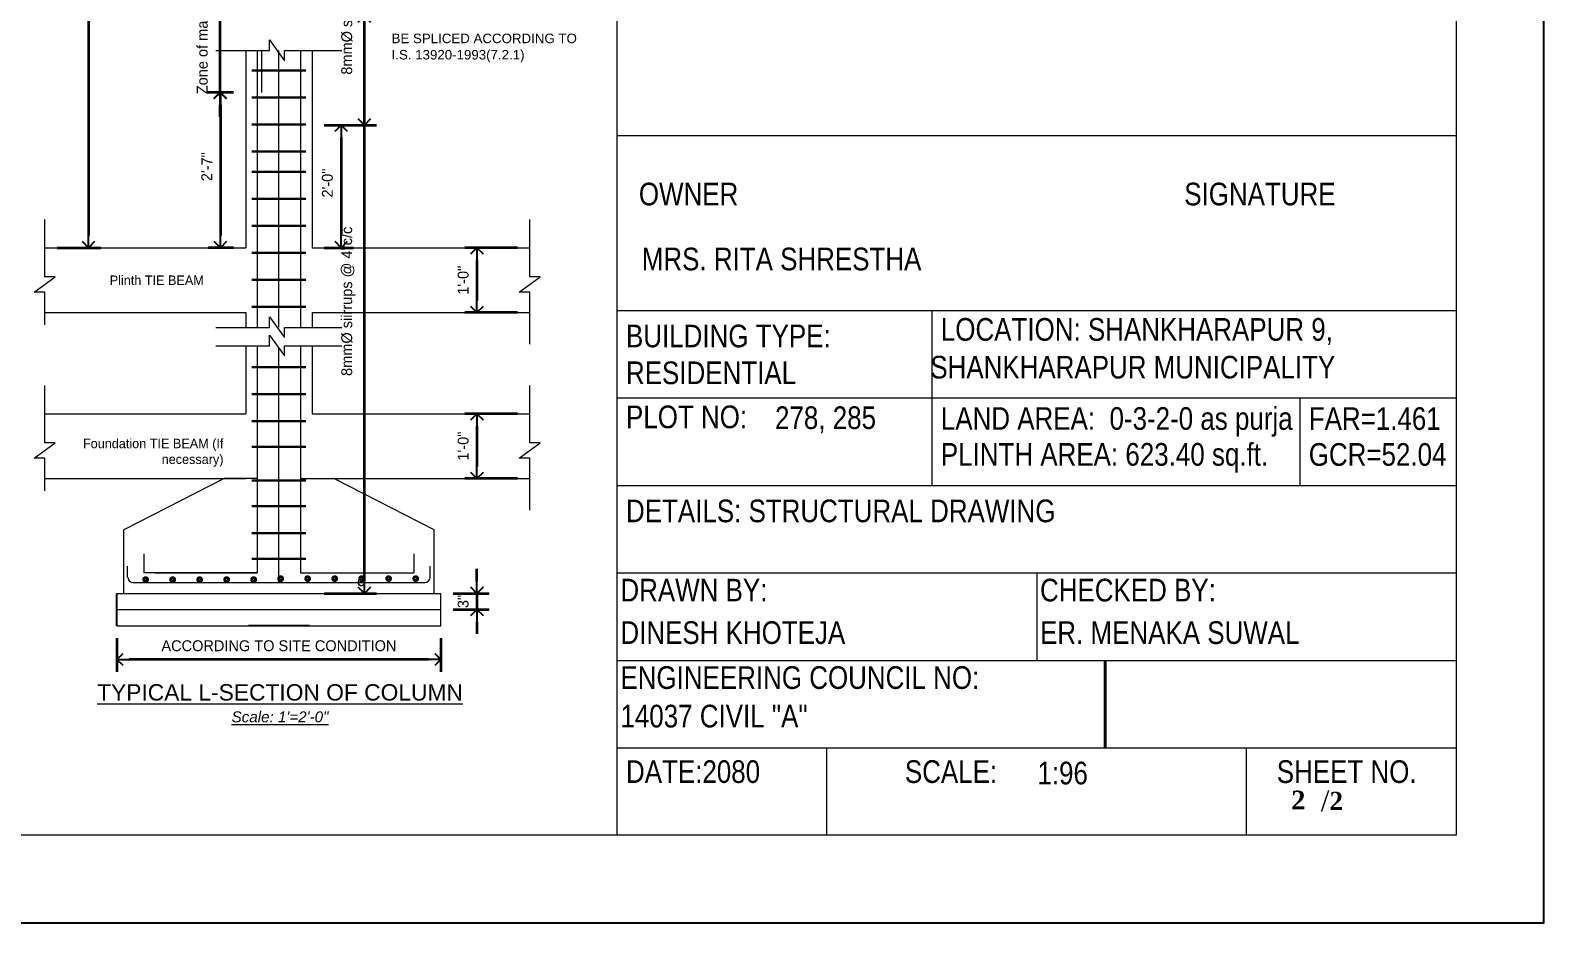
# Model space of a CAD drawing. Header units: inches. Extents: x 45643 to 70559, y -8725 to 1713.
# Drawn here: x 69757 to 70559, y -5487 to -5015 of the extents above; entities that cross this region are included whole.
import ezdxf

# ---------------------------------------------------------------- set-up
doc = ezdxf.new("R2010")
doc.units = ezdxf.units.IN
doc.header["$MEASUREMENT"] = 0
for name, color, linetype, lineweight in [('A-Wall', 250, 'Continuous', 40), ('ELE1', 3, 'Continuous', 9), ('hatch', 30, 'Continuous', 5), ('REBARS', 50, 'Continuous', 20), ('STIRRUPS', 7, 'Continuous', 30), ('Text', 7, 'Continuous', 9), ('Text 0.200', 122, 'Continuous', 20), ('TEXTS', 7, 'Continuous', 20)]:
    doc.layers.add(name, color=color, linetype=linetype, lineweight=lineweight)
doc.layers.add('DIM', color=5, linetype='Continuous')
doc.layers.add('OUTLINE', color=7, linetype='Continuous')
doc.styles.add('Capt 1', font='arial.ttf', dxfattribs={"height": 12})
doc.styles.add('Labels', font='arial.ttf', dxfattribs={"height": 7})
doc.styles.add('ordinary', font='ARIALN.TTF')
doc.styles.add('PRABIN', font='BKANT.TTF', dxfattribs={"height": 8})
doc.styles.add('S2', font='BKANT.TTF', dxfattribs={"height": 3})
doc.styles.get("Standard").update_dxf_attribs({"font": 'times.ttf'})
doc.dimstyles.new("Copy of S-2'", dxfattribs={"dimscale": 96, "dimtxt": 9, "dimasz": 0.09375, "dimexe": 0.09375, "dimexo": 0.09375, "dimgap": 0.0625, "dimtad": 1, "dimdec": 0, "dimlfac": 0.25, "dimzin": 3, "dimdsep": 46, "dimlunit": 3, "dimtxsty": 'PRABIN', "dimblk": 'OPEN90', "dimcen": 0.09375, "dimdle": 0.09375, "dimclrd": 256, "dimclre": 34, "dimclrt": 256, "dimadec": 0, "dimazin": 1, "dimtfac": 1, "dimtdec": 0, "dimtix": 1, "dimtmove": 0, "dimatfit": 3, "dimldrblk": 'DOTSMALL', "dimfxl": 1, "dimtolj": 1, "dimtzin": 1, "dimarcsym": 0})

# ---------------------------------------------------------------- blocks, each defined once
blk = doc.blocks.new('_Open90')
at = {"color": 0, "linetype": 'ByBlock'}
for p, q in [((0, 0), (-1, 0)), ((-0.5, 0.5), (0, 0)), ((0, 0), (-0.5, -0.5))]:
    blk.add_line(p, q, dxfattribs=at)
blk = doc.blocks.new('*D539')
at = {"layer": 'Defpoints', "color": 0, "lineweight": 35, "transparency": 16777216}
for p in [(98328.8, -11583.1), (98567.2, -11583.1), (98328.8, -11607.9)]:
    blk.add_point(p, dxfattribs=at)
at = {"layer": 'DIM', "color": 34, "lineweight": -2, "transparency": 16777216}
for p, q in [((98328.8, -11592.1), (98328.8, -11616.9)), ((98567.2, -11592.1), (98567.2, -11616.9))]:
    blk.add_line(p, q, dxfattribs=at)
at = {"layer": 'DIM', "lineweight": -2, "transparency": 16777216}
blk.add_line((98558.2, -11607.9), (98337.8, -11607.9), dxfattribs=at)
at = {"layer": 'DIM', "lineweight": -2, "transparency": 16777216, "xscale": 9, "yscale": 9, "zscale": 9, "rotation": 180}
blk.add_blockref('_Open90', (98328.8, -11607.9), dxfattribs=at)
at = {"layer": 'DIM', "lineweight": -2, "transparency": 16777216, "xscale": 9, "yscale": 9, "zscale": 9}
blk.add_blockref('_Open90', (98567.2, -11607.9), dxfattribs=at)
at = {"layer": 'DIM', "transparency": 16777216, "insert": (98448, -11597.8), "char_height": 8, "attachment_point": 5, "style": 'PRABIN'}
blk.add_mtext('\\A1;ACCORDING TO SITE CONDITION', dxfattribs=at)
blk = doc.blocks.new('_DotSmall')
at = {"color": 0, "const_width": 0.5}
blk.add_lwpolyline([(-0.0625, 0, 1), (0.0625, 0, 1)], format="xyb", close=True, dxfattribs=at)
blk = doc.blocks.new('*D540')
at = {"layer": 'Defpoints', "color": 0, "lineweight": 35, "ltscale": 0.1, "transparency": 16777216}
for p in [(98632.6, -11305), (98593.7, -11352.7), (98632.6, -11352.7)]:
    blk.add_point(p, dxfattribs=at)
at = {"layer": 'OUTLINE', "color": 34, "lineweight": -2, "ltscale": 0.1, "transparency": 16777216}
for p, q in [((98623.6, -11305), (98584.7, -11305)), ((98623.6, -11352.7), (98584.7, -11352.7))]:
    blk.add_line(p, q, dxfattribs=at)
at = {"layer": 'OUTLINE', "lineweight": -2, "ltscale": 0.1, "transparency": 16777216}
blk.add_line((98593.7, -11314), (98593.7, -11343.7), dxfattribs=at)
at = {"layer": 'OUTLINE', "lineweight": -2, "ltscale": 0.1, "transparency": 16777216, "xscale": 9, "yscale": 9, "zscale": 9}
for p, rotation in [((98593.7, -11305), 90), ((98593.7, -11352.7), 270)]:
    blk.add_blockref('_Open90', p, dxfattribs=dict(at, rotation=rotation))
at = {"layer": 'OUTLINE', "lineweight": 18, "ltscale": 0.1, "transparency": 16777216, "insert": (98583.6, -11328.9), "char_height": 8, "attachment_point": 5, "rotation": 90, "style": 'PRABIN'}
blk.add_mtext('\\A1;1\'-0"', dxfattribs=at)
blk = doc.blocks.new('*D541')
at = {"layer": 'Defpoints', "color": 0, "lineweight": 35, "transparency": 16777216}
for p in [(98423.7, -11190.8), (98404.9, -11305), (98423.7, -11305)]:
    blk.add_point(p, dxfattribs=at)
at = {"layer": 'DIM', "color": 34, "lineweight": -2, "transparency": 16777216}
for p, q in [((98414.7, -11190.8), (98395.9, -11190.8)), ((98414.7, -11305), (98395.9, -11305))]:
    blk.add_line(p, q, dxfattribs=at)
at = {"layer": 'DIM', "lineweight": -2, "transparency": 16777216}
blk.add_line((98404.9, -11199.8), (98404.9, -11296), dxfattribs=at)
at = {"layer": 'DIM', "lineweight": -2, "transparency": 16777216, "xscale": 9, "yscale": 9, "zscale": 9}
for p, rotation in [((98404.9, -11190.8), 90), ((98404.9, -11305), 270)]:
    blk.add_blockref('_Open90', p, dxfattribs=dict(at, rotation=rotation))
at = {"layer": 'DIM', "transparency": 16777216, "insert": (98394.9, -11245.4), "char_height": 8, "attachment_point": 5, "rotation": 90, "style": 'PRABIN'}
blk.add_mtext('\\A1;2\'-7"', dxfattribs=at)
blk = doc.blocks.new('*D542')
at = {"layer": 'Defpoints', "color": 0, "lineweight": 35, "transparency": 16777216}
for p in [(98423.7, -11051.3), (98404.6, -11190.8), (98423.7, -11190.8)]:
    blk.add_point(p, dxfattribs=at)
at = {"layer": 'DIM', "lineweight": -2, "transparency": 16777216}
for p, q in [((98404.6, -11042.3), (98404.6, -11033.3)), ((98404.6, -11051.3), (98404.6, -11190.8)), ((98404.6, -11199.8), (98404.6, -11208.8))]:
    blk.add_line(p, q, dxfattribs=at)
at = {"layer": 'DIM', "color": 34, "lineweight": -2, "transparency": 16777216}
for p, q in [((98414.7, -11051.3), (98395.6, -11051.3)), ((98414.7, -11190.8), (98395.6, -11190.8))]:
    blk.add_line(p, q, dxfattribs=at)
at = {"layer": 'DIM', "lineweight": -2, "transparency": 16777216, "xscale": 9, "yscale": 9, "zscale": 9}
for p, rotation in [((98404.6, -11051.3), 270), ((98404.6, -11190.8), 90)]:
    blk.add_blockref('_Open90', p, dxfattribs=dict(at, rotation=rotation))
at = {"layer": 'DIM', "transparency": 16777216, "insert": (98392.8, -11121), "char_height": 8, "attachment_point": 5, "rotation": 90, "style": 'PRABIN'}
blk.add_mtext('\\A1;Zone of main bar over lapping', dxfattribs=at)
blk = doc.blocks.new('*D543')
at = {"layer": 'Defpoints', "color": 0, "lineweight": 35, "transparency": 16777216}
for p in [(98472.4, -11214.7), (98472.4, -11305), (98493.8, -11305)]:
    blk.add_point(p, dxfattribs=at)
at = {"layer": 'DIM', "color": 34, "lineweight": -2, "transparency": 16777216}
for p, q in [((98481.4, -11214.7), (98502.8, -11214.7)), ((98481.4, -11305), (98502.8, -11305))]:
    blk.add_line(p, q, dxfattribs=at)
at = {"layer": 'DIM', "lineweight": -2, "transparency": 16777216}
blk.add_line((98493.8, -11223.7), (98493.8, -11296), dxfattribs=at)
at = {"layer": 'DIM', "lineweight": -2, "transparency": 16777216, "xscale": 9, "yscale": 9, "zscale": 9}
for p, rotation in [((98493.8, -11214.7), 90), ((98493.8, -11305), 270)]:
    blk.add_blockref('_Open90', p, dxfattribs=dict(at, rotation=rotation))
at = {"layer": 'DIM', "transparency": 16777216, "insert": (98483.7, -11257.4), "char_height": 8, "attachment_point": 5, "rotation": 90, "style": 'PRABIN'}
blk.add_mtext('\\A1;2\'-0"', dxfattribs=at)
blk = doc.blocks.new('*D544')
at = {"layer": 'Defpoints', "color": 0, "lineweight": 35, "transparency": 16777216}
for p in [(98472.4, -11027.4), (98510.9, -11027.4), (98472.4, -11214.7)]:
    blk.add_point(p, dxfattribs=at)
at = {"layer": 'DIM', "color": 34, "lineweight": -2, "transparency": 16777216}
for p, q in [((98481.4, -11027.4), (98519.9, -11027.4)), ((98481.4, -11214.7), (98519.9, -11214.7))]:
    blk.add_line(p, q, dxfattribs=at)
at = {"layer": 'DIM', "lineweight": -2, "transparency": 16777216}
blk.add_line((98510.9, -11205.7), (98510.9, -11036.4), dxfattribs=at)
at = {"layer": 'DIM', "lineweight": -2, "transparency": 16777216, "xscale": 9, "yscale": 9, "zscale": 9}
for p, rotation in [((98510.9, -11027.4), 90), ((98510.9, -11214.7), 270)]:
    blk.add_blockref('_Open90', p, dxfattribs=dict(at, rotation=rotation))
at = {"layer": 'DIM', "transparency": 16777216, "insert": (98499.1, -11121), "char_height": 8, "attachment_point": 5, "rotation": 90, "style": 'PRABIN'}
blk.add_mtext('\\A1;8mm%%C stirrups @  5"c/c', dxfattribs=at)
blk = doc.blocks.new('*D547')
at = {"layer": 'Defpoints', "color": 0, "lineweight": 35, "transparency": 16777216}
for p in [(98275.8, -10928.1), (98275.8, -11305), (98307.9, -11305)]:
    blk.add_point(p, dxfattribs=at)
at = {"layer": 'DIM', "color": 34, "lineweight": -2, "transparency": 16777216}
for p, q in [((98284.8, -10928.1), (98316.9, -10928.1)), ((98284.8, -11305), (98316.9, -11305))]:
    blk.add_line(p, q, dxfattribs=at)
at = {"layer": 'DIM', "lineweight": -2, "transparency": 16777216}
blk.add_line((98307.9, -10937.1), (98307.9, -11296), dxfattribs=at)
at = {"layer": 'DIM', "lineweight": -2, "transparency": 16777216, "xscale": 9, "yscale": 9, "zscale": 9}
for p, rotation in [((98307.9, -10928.1), 90), ((98307.9, -11305), 270)]:
    blk.add_blockref('_Open90', p, dxfattribs=dict(at, rotation=rotation))
at = {"layer": 'DIM', "transparency": 16777216, "insert": (98297.8, -11078.5), "char_height": 8, "attachment_point": 5, "rotation": 90, "style": 'PRABIN'}
blk.add_mtext('\\A1;FLOOR  HEIGHT', dxfattribs=at)
blk = doc.blocks.new('*D548')
at = {"layer": 'Defpoints', "color": 0, "lineweight": 35, "transparency": 16777216}
for p in [(98567.2, -11559.2), (98567.2, -11571.1), (98593.7, -11571.1)]:
    blk.add_point(p, dxfattribs=at)
at = {"layer": 'DIM', "lineweight": -2, "transparency": 16777216}
for p, q in [((98593.7, -11550.2), (98593.7, -11541.2)), ((98593.7, -11559.2), (98593.7, -11571.1)), ((98593.7, -11580.1), (98593.7, -11589.1))]:
    blk.add_line(p, q, dxfattribs=at)
at = {"layer": 'DIM', "color": 34, "lineweight": -2, "transparency": 16777216}
for p, q in [((98576.2, -11559.2), (98602.7, -11559.2)), ((98576.2, -11571.1), (98602.7, -11571.1))]:
    blk.add_line(p, q, dxfattribs=at)
at = {"layer": 'DIM', "lineweight": -2, "transparency": 16777216, "xscale": 9, "yscale": 9, "zscale": 9}
for p, rotation in [((98593.7, -11559.2), 270), ((98593.7, -11571.1), 90)]:
    blk.add_blockref('_Open90', p, dxfattribs=dict(at, rotation=rotation))
at = {"layer": 'DIM', "transparency": 16777216, "insert": (98583.6, -11565.2), "char_height": 8, "attachment_point": 5, "rotation": 90, "style": 'PRABIN'}
blk.add_mtext('\\A1;3"', dxfattribs=at)
blk = doc.blocks.new('*D549')
at = {"layer": 'Defpoints', "color": 0, "lineweight": 35, "transparency": 16777216}
for p in [(98472.4, -11134.6), (98510.9, -11134.6), (98472.4, -11559.2)]:
    blk.add_point(p, dxfattribs=at)
at = {"layer": 'DIM', "color": 34, "lineweight": -2, "transparency": 16777216}
for p, q in [((98481.4, -11134.6), (98519.9, -11134.6)), ((98481.4, -11559.2), (98519.9, -11559.2))]:
    blk.add_line(p, q, dxfattribs=at)
at = {"layer": 'DIM', "lineweight": -2, "transparency": 16777216}
blk.add_line((98510.9, -11550.2), (98510.9, -11143.6), dxfattribs=at)
at = {"layer": 'DIM', "lineweight": -2, "transparency": 16777216, "xscale": 9, "yscale": 9, "zscale": 9}
for p, rotation in [((98510.9, -11134.6), 90), ((98510.9, -11559.2), 270)]:
    blk.add_blockref('_Open90', p, dxfattribs=dict(at, rotation=rotation))
at = {"layer": 'DIM', "transparency": 16777216, "insert": (98499.1, -11344.4), "char_height": 8, "attachment_point": 5, "rotation": 90, "style": 'PRABIN'}
blk.add_mtext('\\A1;8mm%%C siirrups @ 4"c/c', dxfattribs=at)
blk = doc.blocks.new('*D550')
at = {"layer": 'Defpoints', "color": 0, "lineweight": 35, "ltscale": 0.1, "transparency": 16777216}
for p in [(98632.6, -11427.1), (98593.7, -11474.8), (98632.6, -11474.8)]:
    blk.add_point(p, dxfattribs=at)
at = {"layer": 'OUTLINE', "color": 34, "lineweight": -2, "ltscale": 0.1, "transparency": 16777216}
for p, q in [((98623.6, -11427.1), (98584.7, -11427.1)), ((98623.6, -11474.8), (98584.7, -11474.8))]:
    blk.add_line(p, q, dxfattribs=at)
at = {"layer": 'OUTLINE', "lineweight": -2, "ltscale": 0.1, "transparency": 16777216}
blk.add_line((98593.7, -11436.1), (98593.7, -11465.8), dxfattribs=at)
at = {"layer": 'OUTLINE', "lineweight": -2, "ltscale": 0.1, "transparency": 16777216, "xscale": 9, "yscale": 9, "zscale": 9}
for p, rotation in [((98593.7, -11427.1), 90), ((98593.7, -11474.8), 270)]:
    blk.add_blockref('_Open90', p, dxfattribs=dict(at, rotation=rotation))
at = {"layer": 'OUTLINE', "lineweight": 18, "ltscale": 0.1, "transparency": 16777216, "insert": (98583.6, -11450.9), "char_height": 8, "attachment_point": 5, "rotation": 90, "style": 'PRABIN'}
blk.add_mtext('\\A1;1\'-0"', dxfattribs=at)
blk = doc.blocks.new('FGDF')
at = {"layer": 'DIM'}
for p, q in [((98328.8, -11583.1), (98328.8, -11559.2)), ((98470.4, -11583.1), (98425.7, -11583.1))]:
    blk.add_line(p, q, dxfattribs=at)
at = {"layer": 'hatch'}
blk.add_line((98508.5, -11551.3), (98517.6, -11551.3), dxfattribs=at)
at = {"layer": 'hatch', "const_width": 2.25}
for points in [[(98348.6, -11549.1, 1), (98351.3, -11549.1, 1)], [(98368.4, -11549.1, 1), (98371.2, -11549.1, 1)], [(98388.3, -11549.1, 1), (98391, -11549.1, 1)], [(98408.2, -11549.1, 1), (98410.9, -11549.1, 1)], [(98428, -11549.1, 1), (98430.8, -11549.1, 1)], [(98447.9, -11548.4, 1), (98450.7, -11548.4, 1)], [(98467.8, -11548.4, 1), (98470.5, -11548.4, 1)], [(98487.7, -11548.4, 1), (98490.4, -11548.4, 1)], [(98507.5, -11548.4, 1), (98510.3, -11548.4, 1)], [(98527.4, -11548.4, 1), (98530.1, -11548.4, 1)], [(98547.3, -11548.4, 1), (98550, -11548.4, 1)]]:
    blk.add_lwpolyline(points, format="xyb", close=True, dxfattribs=at)
at = {"layer": 'OUTLINE', "lineweight": 18, "ltscale": 0.1}
for p, q in [((98423.7, -11159.8), (98423.7, -11305)), ((98472.4, -11159.8), (98472.4, -11305)), ((98423.7, -11276.9), (98423.7, -11305)), ((98472.4, -11276.9), (98472.4, -11305)), ((98275.8, -11305), (98423.7, -11305)), ((98472.4, -11305), (98632.6, -11305)), ((98275.8, -11352.7), (98423.7, -11352.7)), ((98423.7, -11352.7), (98423.7, -11363.7)), ((98423.7, -11352.7), (98423.7, -11363.7)), ((98472.4, -11352.7), (98472.4, -11363.7)), ((98472.4, -11352.7), (98632.6, -11352.7)), ((98472.4, -11352.7), (98472.4, -11363.7)), ((98423.7, -11377.1), (98423.7, -11427.1)), ((98472.4, -11377.1), (98472.4, -11427.1)), ((98275.8, -11427.1), (98423.7, -11427.1)), ((98472.4, -11427.1), (98632.6, -11427.1)), ((98275.8, -11474.8), (98423.7, -11474.8)), ((98407.8, -11474.8), (98333.8, -11512.5)), ((98432.1, -11474.8), (98407.8, -11474.8)), ((98463.9, -11474.8), (98488.3, -11474.8)), ((98472.4, -11474.8), (98632.6, -11474.8)), ((98562.3, -11512.5), (98488.3, -11474.8)), ((98333.8, -11559.2), (98333.8, -11512.5)), ((98562.3, -11559.2), (98562.3, -11512.5)), ((98328.8, -11559.2), (98567.2, -11559.2)), ((98567.2, -11583.1), (98567.2, -11559.2)), ((98328.8, -11571.1), (98567.2, -11571.1)), ((98328.8, -11583.1), (98567.2, -11583.1))]:
    blk.add_line(p, q, dxfattribs=at)
for points in [[(98401.5, -11159.8), (98441, -11159.8), (98441, -11152), (98452.2, -11167.4), (98452.2, -11159.8), (98494.3, -11159.8)], [(98275.8, -11361.7), (98275.8, -11337.7), (98268, -11337.7), (98283.4, -11326.4), (98275.8, -11326.4), (98275.8, -11284.3)], [(98632.6, -11375.9), (98632.6, -11337.7), (98624.8, -11337.7), (98640.2, -11326.4), (98632.6, -11326.4), (98632.6, -11284.3)], [(98401.5, -11363.7), (98441, -11363.7), (98441, -11355.9), (98452.2, -11371), (98452.2, -11363.7), (98494.3, -11363.7)], [(98401.5, -11377.1), (98441, -11377.1), (98441, -11369.3), (98452.2, -11384.4), (98452.2, -11377.1), (98494.3, -11377.1)], [(98275.8, -11483.8), (98275.8, -11459.7), (98268, -11459.7), (98283.4, -11448.5), (98275.8, -11448.5), (98275.8, -11406.4)], [(98632.6, -11497.9), (98632.6, -11459.7), (98624.8, -11459.7), (98640.2, -11448.5), (98632.6, -11448.5), (98632.6, -11406.4)]]:
    blk.add_lwpolyline(points, dxfattribs=at)
at = {"layer": 'REBARS'}
for p, q in [((98432.1, -11159.8), (98432.1, -11305)), ((98435.1, -11159.8), (98435.1, -11190.8)), ((98448, -11305), (98448, -11159.8)), ((98463.9, -11159.8), (98463.9, -11305)), ((98432.1, -11305), (98432.1, -11363.5)), ((98448, -11363.5), (98448, -11305)), ((98463.9, -11305), (98463.9, -11363.5)), ((98432.1, -11377.1), (98432.1, -11474.8)), ((98448, -11474.8), (98448, -11378.7)), ((98463.9, -11377.1), (98463.9, -11474.8)), ((98432.1, -11474.8), (98432.1, -11544.2)), ((98448, -11551.3), (98448, -11474.8)), ((98463.9, -11474.8), (98463.9, -11544.2)), ((98348.7, -11530.1), (98348.7, -11544.2)), ((98547.4, -11530.1), (98547.4, -11544.2)), ((98336.7, -11547.3), (98336.7, -11539.3)), ((98432.1, -11544.2), (98348.7, -11544.2)), ((98356.6, -11544.2), (98432.1, -11544.2)), ((98463.9, -11544.2), (98547.4, -11544.2)), ((98559.3, -11547.3), (98559.3, -11539.3)), ((98340.7, -11551.3), (98555.3, -11551.3))]:
    blk.add_line(p, q, dxfattribs=at)
for centre, start, end in [((98340.7, -11547.3), 180, 270), ((98555.3, -11547.3), 270, 0)]:
    blk.add_arc(centre, 3.97, start, end, dxfattribs=at)
at = {"layer": 'STIRRUPS', "ltscale": 0.1}
for p, q in [((98428.1, -11174.7), (98467.9, -11174.7)), ((98428.1, -11194.5), (98467.9, -11194.5)), ((98428.1, -11214.4), (98467.9, -11214.4)), ((98428.1, -11234.3), (98467.9, -11234.3)), ((98428.1, -11249.2), (98467.9, -11249.2)), ((98428.1, -11249.2), (98467.9, -11249.2)), ((98428.1, -11269), (98467.9, -11269)), ((98428.1, -11288.9), (98467.9, -11288.9)), ((98428.1, -11308.8), (98467.9, -11308.8)), ((98428.1, -11308.8), (98467.9, -11308.8)), ((98428.1, -11328.6), (98467.9, -11328.6)), ((98428.1, -11348.5), (98467.9, -11348.5)), ((98428.1, -11392.8), (98467.9, -11392.8)), ((98428.1, -11412.7), (98467.9, -11412.7)), ((98428.1, -11432.5), (98467.9, -11432.5)), ((98428.1, -11451.4), (98467.9, -11451.4)), ((98428.1, -11476.3), (98467.9, -11476.3)), ((98428.1, -11495.1), (98467.9, -11495.1)), ((98428.1, -11515), (98467.9, -11515)), ((98428.1, -11533.9), (98467.9, -11533.9))]:
    blk.add_line(p, q, dxfattribs=at)
at = {"layer": 'hatch', "xscale": 8.942399999999907, "yscale": 8.942399999999907, "zscale": 8.94239999999852, "rotation": 270}
blk.add_blockref('_DotSmall', (98508.6, -11551.3), dxfattribs=at)
at = {"layer": 'DIM', "char_height": 6.955, "style": 'S2'}
for s, insert, width, attachment_point in [('Plinth TIE BEAM', (98323.5, -11325.4), 136.403, 1), ('Foundation TIE BEAM (If necessary)', (98407.2, -11445.5), 105.322, 3)]:
    blk.add_mtext(s, dxfattribs=dict(at, insert=insert, width=width, attachment_point=attachment_point))
at = {"layer": 'TEXTS', "color": 254, "ltscale": 0.1, "style": 'Labels'}
for s, p in [('BE SPLICED ACCORDING TO', (98530.9, -11154.5)), ('I.S. 13920-1993(7.2.1)', (98530.9, -11166.5))]:
    blk.add_text(s, height=7, dxfattribs=at).set_placement(p)
at = {"layer": 'TEXTS', "ltscale": 0.1, "insert": (98448.8, -11640.1), "char_height": 12, "width": 399.287, "attachment_point": 5, "style": 'Capt 1'}
blk.add_mtext('{\\LTYPICAL L-SECTION OF COLUMN\\P\\fArial|b0|i1|c0|p34;\\H0.66667x;Scale: 1\'=2\'-0"}', dxfattribs=at)
at = {"layer": 'DIM'}
for base, p1, p2, text, picture, middle in [((98307.9, -11305), (98275.8, -10928.1), (98275.8, -11305), 'FLOOR  HEIGHT', '*D547', (98307.9, -11078.5)), ((98510.9, -11134.6), (98472.4, -11559.2), (98472.4, -11134.6), '8mm%%C siirrups @ 4"c/c', '*D549', (98510.9, -11344.4)), ((98404.9, -11305), (98423.7, -11190.8), (98423.7, -11305), '2\'-7"', '*D541', (98404.9, -11245.4)), ((98493.8, -11305), (98472.4, -11214.7), (98472.4, -11305), '2\'-0"', '*D543', (98493.8, -11257.4))]:
    dim = blk.add_linear_dim(base=base, p1=p1, p2=p2, angle=90, text=text, dimstyle="Copy of S-2'", dxfattribs=at)
    dim.commit()
    dim.dimension.update_dxf_attribs({"geometry": picture, "text_midpoint": middle, "dimtype": 128})
dim = blk.add_linear_dim(base=(98404.6, -11190.8), p1=(98423.7, -11051.3), p2=(98423.7, -11190.8), angle=90, text='Zone of main bar over lapping', dimstyle="Copy of S-2'", dxfattribs=at)
dim.commit()
dim.dimension.update_dxf_attribs({"geometry": '*D542', "text_midpoint": (98392.8, -11121)})
for base, p1, p2, text, picture, middle in [((98510.9, -11027.4), (98472.4, -11214.7), (98472.4, -11027.4), '8mm%%C stirrups @  5"c/c', '*D544', (98499.1, -11121)), ((98593.7, -11571.1), (98567.2, -11559.2), (98567.2, -11571.1), '3"', '*D548', (98583.6, -11565.2))]:
    dim = blk.add_linear_dim(base=base, p1=p1, p2=p2, angle=90, text=text, dimstyle="Copy of S-2'", override={"dimtmove": 1}, dxfattribs=at)
    dim.commit()
    dim.dimension.update_dxf_attribs({"geometry": picture, "text_midpoint": middle})
dim = blk.add_linear_dim(base=(98328.8, -11607.9), p1=(98567.2, -11583.1), p2=(98328.8, -11583.1), text='ACCORDING TO SITE CONDITION', dimstyle="Copy of S-2'", dxfattribs=at)
dim.commit()
dim.dimension.update_dxf_attribs({"geometry": '*D539', "text_midpoint": (98448, -11597.8)})
at = {"layer": 'OUTLINE', "lineweight": 18, "ltscale": 0.1}
for base, p1, p2, picture, middle in [((98593.7, -11352.7), (98632.6, -11305), (98632.6, -11352.7), '*D540', (98583.6, -11328.9)), ((98593.7, -11474.8), (98632.6, -11427.1), (98632.6, -11474.8), '*D550', (98583.6, -11450.9))]:
    dim = blk.add_linear_dim(base=base, p1=p1, p2=p2, angle=90, text='1\'-0"', dimstyle="Copy of S-2'", dxfattribs=at)
    dim.commit()
    dim.dimension.update_dxf_attribs({"geometry": picture, "text_midpoint": middle})

msp = doc.modelspace()

# ---------------------------------------------------------------- linework, layer by layer
at = {"layer": 'A-Wall', "ltscale": 50}
msp.add_line((70326.892, -5348.332), (70326.892, -5394.649), dxfattribs=at)
at = {"layer": 'Defpoints'}
msp.add_lwpolyline([(70559.247, -3239.316), (67381.647, -3239.316), (67381.647, -5487.285), (70559.247, -5487.285)], close=True, dxfattribs=at)
at = {"layer": 'ELE1'}
msp.add_line((70068.279, -5440.967), (70068.279, -3285.634), dxfattribs=at)
msp.add_lwpolyline([(67427.965, -3285.634), (70512.929, -3285.634), (70512.929, -5440.967), (67427.965, -5440.967)], close=True, dxfattribs=at)
at = {"layer": 'Text'}
for p, q in [((70068.279, -5070.425), (70512.929, -5070.425)), ((70068.279, -5163.061), (70512.929, -5163.061)), ((70235.104, -5163.061), (70235.104, -5255.696)), ((70068.279, -5209.378), (70512.929, -5209.378)), ((70430.027, -5209.378), (70430.027, -5255.743)), ((70068.279, -5255.696), (70512.929, -5255.696)), ((70068.279, -5302.014), (70512.929, -5302.014)), ((70290.604, -5302.014), (70290.604, -5348.379)), ((70068.279, -5348.332), (70512.929, -5348.332)), ((70068.279, -5394.649), (70512.929, -5394.649)), ((70179.441, -5440.967), (70179.441, -5394.649)), ((70401.767, -5440.967), (70401.767, -5394.649))]:
    msp.add_line(p, q, dxfattribs=at)

# ---------------------------------------------------------------- block references
at = {"color": 5, "lineweight": 35, "xscale": 0.720000000030268, "yscale": 0.7200000000011642, "zscale": 0.7200000000000001}
msp.add_blockref('FGDF', (-993.454, 3009.789), dxfattribs=at)

# ---------------------------------------------------------------- texts
at = {"insert": (70401.767, -5403.749), "char_height": 6.54232, "width": 86.84293, "attachment_point": 1}
msp.add_mtext('\\A1;{\\fTimes New Roman|b1|i0|c0|p18;\\H1.2367x;\\P\\pi29.41602;\\H0.80859x;    \\fBookman Old Style|b0|i0|c0|p18;\\H1.6907x;/\\fBookman Old Style|b1|i0|c0|p18;\\H0.86414x;2\\fArial|b1|i0|c0|p34;\\H1.2047x; \\H0.8998x;   }', dxfattribs=at)
at = {"layer": 'Text', "style": 'ordinary'}
for s, p in [('OWNER', (70079.835, -5107.352)), ('SIGNATURE', (70368.789, -5107.352)), ('MRS. RITA SHRESTHA', (70081.368, -5141.758)), ('BUILDING TYPE:  ', (70073.005, -5182.534)), ('LOCATION: SHANKHARAPUR 9,', (70239.83, -5179.048)), ('SHANKHARAPUR MUNICIPALITY', (70234.243, -5199.048)), ('RESIDENTIAL', (70073.005, -5202.034)), ('PLOT NO: ', (70073.005, -5225.366)), ('278, 285', (70151.964, -5225.816)), ('LAND AREA:  0-3-2-0 as purja', (70239.83, -5226.237)), ('FAR=1.461', (70434.753, -5226.285)), ('PLINTH AREA: 623.40 sq.ft.', (70239.83, -5245.237)), ('GCR=52.04', (70434.753, -5245.285)), ('DETAILS: STRUCTURAL DRAWING ', (70073.005, -5275.17)), ('DRAWN BY:', (70070.056, -5317.13)), ('CHECKED BY: ', (70292.382, -5317.13)), ('DINESH KHOTEJA', (70070.056, -5339.63)), ('ER. MENAKA SUWAL', (70292.382, -5339.63)), ('ENGINEERING COUNCIL NO:', (70070.056, -5363.448)), ('14037 CIVIL "A"', (70070.056, -5383.855)), ('DATE:2080', (70073.005, -5413.252)), ('SCALE:', (70220.779, -5413.252)), ('SHEET NO.', (70417.809, -5413.252))]:
    msp.add_text(s, height=12, dxfattribs=at).set_placement(p)
msp.add_attdef('1:96', (70290.987, -5414.015), 'SCALE', height=12, dxfattribs=at)
at = {"layer": 'Text 0.200', "ltscale": 10, "insert": (70429.25, -5417.336), "char_height": 9.92984, "width": 19.48212, "attachment_point": 2}
msp.add_mtext('{\\fBookman Old Style|b1|i0|c0|p18;2}', dxfattribs=at)

doc.saveas('drawing.dxf')
